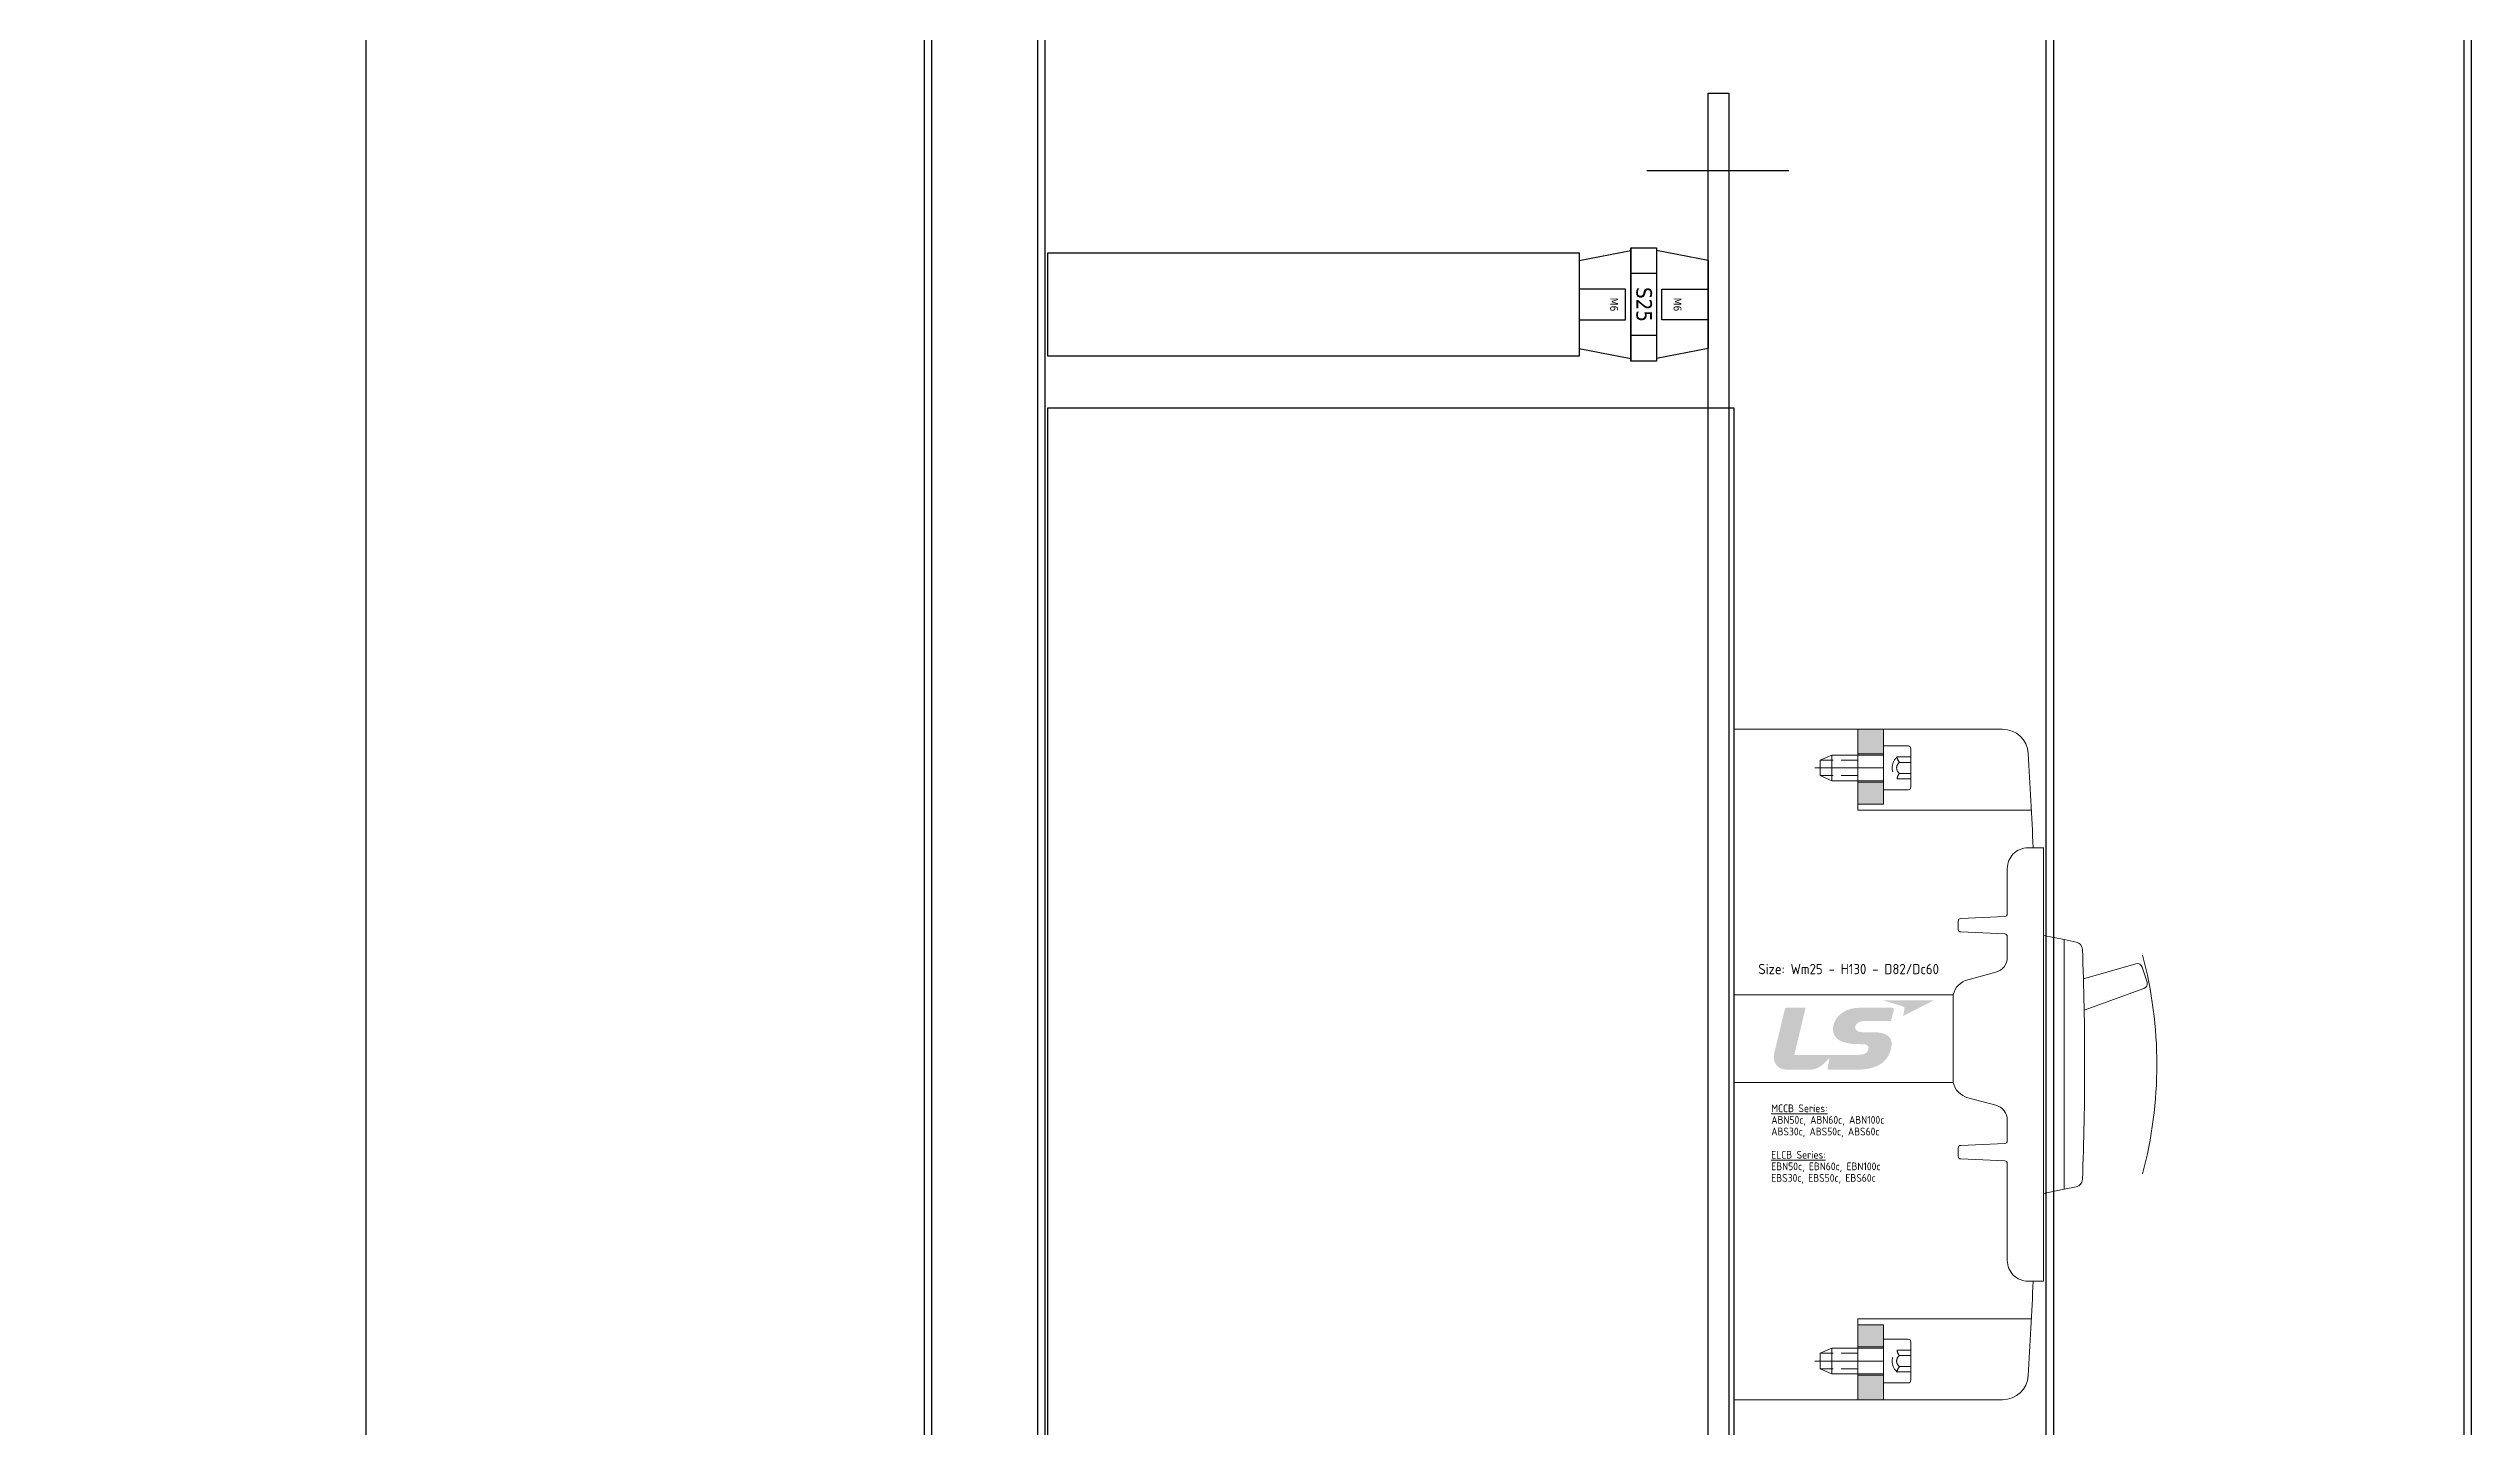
# Model space of a CAD drawing. Header units: inches. Extents: x 21 to 136330, y 8 to 58290.
# Drawn here: x 31707.9 to 32177.6, y 43923.3 to 44190.5 of the extents above; entities that cross this region are included whole.
import ezdxf
from ezdxf.enums import TextEntityAlignment as Align

# ---------------------------------------------------------------- set-up
doc = ezdxf.new("R2010")
doc.units = ezdxf.units.IN
doc.header["$MEASUREMENT"] = 0
for name, pattern in [('CENTER', [50.8, 31.75, -6.35, 6.35, -6.35]), ('HIDDEN', [9.525, 6.35, -3.175]), ('HIDDEN2', [4.7625, 3.175, -1.5875])]:
    doc.linetypes.add(name, pattern=pattern)
doc.layers.add('@.0.DM. NÉT CHÍNH', color=7, linetype='Continuous')
doc.layers.add('@.DM. KÍCH THƯỚC', color=8, linetype='Continuous', transparency=0.2)
doc.layers.add('@.DM. KÍCH THƯỚC @ 1', color=8, linetype='Continuous', transparency=0.2)
doc.layers.add('hw_Auxiliary', color=2, linetype='Continuous', lineweight=13)
doc.layers.add('hw_Center', color=4, linetype='CENTER', lineweight=9)
doc.styles.add('roman', font='roman.shx', dxfattribs={"width": 0.8})
doc.styles.get("Standard").update_dxf_attribs({"font": 'arial.ttf'})
doc.styles.add('WD_IEC', font='isocp2.shx')
doc.dimstyles.new('Kích thước Duy Mạnh', dxfattribs={"dimtxt": 30, "dimasz": 25, "dimexe": 1.25, "dimexo": 20, "dimtad": 1, "dimdec": 1, "dimtxsty": 'roman', "dimcen": 2.5, "dimclrd": 8, "dimclre": 8, "dimclrt": 2, "dimadec": 0, "dimazin": 0, "dimtfac": 1, "dimtdec": 1, "dimtix": 1, "dimtmove": 0, "dimatfit": 3, "dimfxl": 1, "dimtfillclr": 1, "dimarcsym": 0})

# ---------------------------------------------------------------- blocks, each defined once
blk = doc.blocks.new('*D758')
at = {"layer": '@.DM. KÍCH THƯỚC', "color": 8, "lineweight": -2, "transparency": 16777216}
for p, q in [((31859.1, 44505.62), (31768.13, 44505.62)), ((31859.1, 43755.62), (31768.13, 43755.62))]:
    blk.add_line(p, q, dxfattribs=at)
at = {"layer": '@.DM. KÍCH THƯỚC', "lineweight": -2, "transparency": 16777216}
blk.add_line((31769.38, 44480.62), (31769.38, 43780.62), dxfattribs=at)
at = {"layer": '@.DM. KÍCH THƯỚC', "transparency": 16777216}
for points in [[(31765.22, 44480.62), (31773.55, 44480.62), (31769.38, 44505.62)], [(31765.22, 43780.62), (31773.55, 43780.62), (31769.38, 43755.62)]]:
    blk.add_solid(points, dxfattribs=at)
at = {"layer": 'Defpoints', "color": 0, "transparency": 16777216}
for p in [(31879.1, 44505.62), (31769.38, 43755.62), (31879.1, 43755.62)]:
    blk.add_point(p, dxfattribs=at)
at = {"layer": '@.DM. KÍCH THƯỚC', "color": 2, "transparency": 16777216, "insert": (31708.76, 44268.91), "char_height": 60, "attachment_point": 1, "rotation": 90, "style": 'roman'}
blk.add_mtext('750', dxfattribs=at)
blk = doc.blocks.new('*U1676')
at = {"linetype": 'HIDDEN2'}
for p, q in [((-5.31, 2.12), (-2.66, 2.12)), ((-5.31, 1.06), (-3.11, 1.06)), ((5, 1.5), (12.29, 1.5)), ((-5.31, -1.06), (-3.11, -1.06)), ((-5.31, -2.12), (-2.66, -2.12)), ((5, -1.5), (12.29, -1.5))]:
    blk.add_line(p, q, dxfattribs=at)
for p, q in [((0, 4.25), (0, -4.25)), ((10, 2.5), (0, 2.5)), ((5, 2.5), (5, -2.5)), ((12.29, 1.5), (10, 2.5)), ((10, 2.5), (10, -2.5)), ((12.29, -1.5), (12.29, 1.5)), ((0, -2.5), (10, -2.5)), ((10, -2.5), (12.29, -1.5))]:
    blk.add_line(p, q)
blk.add_lwpolyline([(0, 4.25), (-4.78, 4.25, 0.414214), (-5.31, 3.72), (-5.31, -3.72, 0.414214), (-4.78, -4.25), (0, -4.25)], format="xyb")
for centre, radius, start, end in [((-4.42, 2.25), 1.77, 317.7354, 355.8315), ((-3.83, 0), 1.28, 304.1139, 55.8861), ((-4.56, 0), 2.86, 311.9186, 48.0814), ((-4.18, -2.15), 1.52, 0.8932, 45.5398)]:
    blk.add_arc(centre, radius, start, end, dxfattribs=at)
at = {"layer": 'hw_Center', "ltscale": 2}
blk.add_line((0, 0), (13.29, 0), dxfattribs=at)
blk = doc.blocks.new('*U220')
h = blk.add_hatch(color=152)
edge = h.paths.add_edge_path()
edge.add_spline(control_points=[(8.564, 2.4685), (8.9563, 2.4685), (9.1808, 2.3695), (9.1808, 2.1071), (9.1808, 1.9364), (9.0647, 1.7112), (8.9598, 1.6289), (8.7187, 1.4434), (8.5071, 1.4239), (7.3804, 1.4239), (7.3804, 1.4239), (1.9845, 1.4239), (1.9845, 1.4239), (1.9845, 1.4239), (3.0765, 6), (3.0765, 6), (3.0765, 6), (1.2699, 6), (1.2699, 6), (1.1455, 6), (1.099, 5.9656), (1.0613, 5.8181), (1.0613, 5.8181), (0.0442, 1.6058), (0.0442, 1.6058), (-0.1471, 0.7691), (0.2857, 0), (1.2486, 0), (2.2111, 0), (2.7619, 0), (3.5799, 0), (4.1541, 0), (4.8861, 0.4936), (5.2879, 1.0618), (5.3385, 1.1329), (5.4271, 1.146), (5.3916, 0.9943), (5.3208, 0.6944), (5.236, 0.3324), (5.2144, 0.2429), (5.1738, 0.067), (5.266, 0), (5.3495, 0), (5.3495, 0), (7.4326, 0), (8.0953, 0), (10.4251, 0), (11.3139, 1.1151), (11.4147, 2.4436), (11.4656, 3.1179), (10.9845, 3.6322), (9.6483, 3.6322), (9.6483, 3.6322), (8.9865, 3.6322), (8.6221, 3.6322), (8.2547, 3.6322), (7.8802, 3.7638), (7.8802, 4.0914), (7.8802, 4.4268), (8.308, 4.7296), (8.8585, 4.7296), (8.8585, 4.7296), (11.3596, 4.7296), (11.3596, 4.7296), (11.3596, 4.7296), (11.5587, 5.5206), (11.6019, 5.7037), (11.6558, 5.9342), (11.5877, 6), (11.4182, 6), (11.4182, 6), (8.3288, 6), (8.3288, 6), (6.5328, 6), (5.7269, 4.8013), (5.7269, 3.9445), (5.7269, 3.0871), (6.4178, 2.4697), (8.1984, 2.4697), (8.1984, 2.4697), (8.564, 2.4685), (8.564, 2.4685)], knot_values=[0, 0, 0, 0, 1, 1, 1, 2, 2, 2, 3, 3, 3, 4, 4, 4, 5, 5, 5, 6, 6, 6, 7, 7, 7, 8, 8, 8, 9, 9, 9, 10, 10, 10, 11, 11, 11, 12, 12, 12, 13, 13, 13, 14, 14, 14, 15, 15, 15, 16, 16, 16, 17, 17, 17, 18, 18, 18, 19, 19, 19, 20, 20, 20, 21, 21, 21, 22, 22, 22, 23, 23, 23, 24, 24, 24, 25, 25, 25, 26, 26, 26, 27, 27, 27, 27], degree=3, periodic=0)
h = blk.add_hatch(color=10)
edge = h.paths.add_edge_path()
edge.add_spline(control_points=[(10.5597, 6.7227), (10.5597, 6.7227), (15.5292, 6.7227), (15.5292, 6.7227), (15.5292, 6.7227), (12.5227, 5.194), (12.5227, 5.194), (12.5227, 5.194), (12.6282, 5.6846), (12.6608, 5.831), (12.6957, 5.9856), (12.6412, 6.0887), (12.451, 6.1474), (12.2549, 6.2072), (10.5597, 6.7227), (10.5597, 6.7227)], knot_values=[0, 0, 0, 0, 1, 1, 1, 2, 2, 2, 3, 3, 3, 4, 4, 4, 5, 5, 5, 5], degree=3, periodic=0)
at = {"layer": 'Defpoints', "color": 2, "linetype": 'ByBlock', "lineweight": 9}
blk.add_line((5.7544, 3), (5.7544, 3), dxfattribs=at)
blk = doc.blocks.new('*U37')
at = {"linetype": 'ByBlock', "lineweight": 9}
h = blk.add_hatch(color=10, dxfattribs=at)
h.paths.add_polyline_path([(29, 50.5), (29, 54.75), (24, 54.75), (24, 50.5)])
h.paths.add_polyline_path([(29, 65), (24, 65), (24, 60.25), (29, 60.25)])
h = blk.add_hatch(color=10, dxfattribs=at)
h.paths.add_polyline_path([(24, -50.5), (24, -54.75), (29, -54.75), (29, -50.5)])
h.paths.add_polyline_path([(29, -60.25), (24, -60.25), (24, -65), (29, -65)])
at = {"color": 112, "linetype": 'ByBlock', "lineweight": 9}
blk.add_line((60, 25), (60, -25), dxfattribs=at)
at = {"color": 150, "linetype": 'ByBlock', "lineweight": 9}
blk.add_line((64, 24.2), (64, -24.2), dxfattribs=at)
at = {"linetype": 'ByBlock', "lineweight": 18, "ltscale": 15}
blk.add_lwpolyline([(58.01, -42, -0.004581), (57.07, -60.3, -0.396649), (52.08, -65), (0, -65), (0, 65), (52.08, 65, -0.396649), (57.07, 60.3, -0.004581), (58.01, 42)], format="xyb", dxfattribs=at)
at = {"color": 10, "linetype": 'ByBlock', "lineweight": 9}
for points in [[(24, 65), (24, 49.3), (57.67, 49.3)], [(24, -65), (24, -49.3), (57.67, -49.3)]]:
    blk.add_lwpolyline(points, dxfattribs=at)
for points in [[(29, 65), (24, 65), (24, 50.5), (29, 50.5)], [(29, 60.25), (24, 60.25), (24, 54.75), (29, 54.75)], [(29, -65), (24, -65), (24, -50.5), (29, -50.5)], [(29, -60.25), (24, -60.25), (24, -54.75), (29, -54.75)]]:
    blk.add_lwpolyline(points, close=True, dxfattribs=at)
at = {"color": 0, "linetype": 'ByBlock', "lineweight": 18}
blk.add_lwpolyline([(53, 24.82, 0.401491), (52.52, 25.32), (43.98, 25.69, -0.401491), (43.5, 26.19), (43.5, 27.81, -0.401491), (43.98, 28.31), (52.52, 28.68, 0.401491), (53, 29.18), (53, 38, -0.414214), (57, 42), (60, 42), (60, 25), (64, 24.2), (66.38, 23.73, -0.347339), (67.58, 22.32, -0.009301), (68, 0, -0.009301), (67.58, -22.32, -0.347339), (66.38, -23.73), (64, -24.2), (60, -25), (60, -42), (57, -42, -0.414214), (53, -38), (53, -19.18, 0.401491), (52.52, -18.68), (43.98, -18.31, -0.401491), (43.5, -17.81), (43.5, -16.19, -0.401491), (43.98, -15.69), (52.52, -15.32, 0.401491), (53, -14.82), (53, -10.79, 0.339454), (50.78, -7.89), (45.36, -6.44, -0.275977), (42.51, -3.5), (42.51, 5), (42.51, 13.5, -0.275977), (45.36, 16.44), (50.78, 17.89, 0.339454), (53, 20.79)], format="xyb", close=True, dxfattribs=at)
blk.add_lwpolyline([(67.77, 16.62), (77.92, 19.53, -0.404213), (79.15, 18.88, 0.00016), (79.15, 18.88), (80.1, 15.96, -0.404341), (79.49, 14.71, 0.000271), (79.49, 14.71), (67.91, 10.5)], format="xyb", dxfattribs=at)
at = {"linetype": 'ByBlock', "lineweight": 18, "ltscale": 15}
blk.add_lwpolyline([(42.51, -3.5), (0, -3.5), (0, 13.5), (42.51, 13.5)], close=True, dxfattribs=at)
at = {"layer": 'Defpoints', "color": 8, "linetype": 'HIDDEN', "lineweight": 9, "ltscale": 10}
blk.add_arc((0, 0), 82, 345, 15, dxfattribs=at)
at = {"color": 0, "linetype": 'ByBlock', "lineweight": 9, "xscale": 2, "yscale": 2, "zscale": 2}
blk.add_blockref('*U220', (7.74, -1), dxfattribs=at)
at = {"layer": 'hw_Auxiliary', "color": 0, "linetype": 'ByBlock', "lineweight": 9, "rotation": 180}
blk.add_blockref('*U1676', (29, 57.5), dxfattribs=at)
at = {"layer": 'hw_Auxiliary', "color": 0, "linetype": 'ByBlock', "lineweight": 9, "xscale": -1}
blk.add_blockref('*U1676', (29, -57.5), dxfattribs=at)
at = {"color": 8, "linetype": 'ByBlock', "lineweight": 9, "style": 'WD_IEC'}
blk.add_text('Size: Wm25 - H130 - D82/Dc60', height=2, dxfattribs=at).set_placement((22.25, 18.5), align=Align.MIDDLE_CENTER)
at = {"layer": 'Defpoints', "color": 8, "linetype": 'ByBlock', "lineweight": 9, "style": 'WD_IEC'}
for s, p in [('%%UMCCB Series:', (7.25, -8.5)), ('ABN50c, ABN60c, ABN100c', (7.25, -10.75)), ('ABS30c, ABS50c, ABS60c', (7.25, -13)), ('%%UELCB Series:', (7.25, -17.5)), ('EBN50c, EBN60c, EBN100c', (7.25, -19.75)), ('EBS30c, EBS50c, EBS60c', (7.25, -22))]:
    blk.add_text(s, height=1.5, dxfattribs=at).set_placement(p, align=Align.MIDDLE_LEFT)
blk = doc.blocks.new('*U42')
at = {"color": 1}
for p, q in [((-25, 18.03), (-15, 20.03)), ((-15, 20.53), (-15, -1.47)), ((-15, 20.53), (-10, 20.53)), ((-15, -1.47), (-15, 20.53)), ((-15, 20.03), (-15, -0.97)), ((-10, 20.53), (-10, -1.47)), ((0, 18.03), (-10, 20.03)), ((-25, 18.03), (-25, 1.03)), ((-10, 15.53), (-15, 15.53)), ((0, 18.03), (0, 1.03)), ((-25, 1.03), (-15, -0.97)), ((-10, 3.53), (-15, 3.53)), ((0, 1.03), (-10, -0.97)), ((-10, -1.47), (-15, -1.47))]:
    blk.add_line(p, q, dxfattribs=at)
for points in [[(-25, 12.53), (-25, 6.53), (-16, 6.53), (-16, 12.53)], [(0, 12.53), (0, 6.53), (-9, 6.53), (-9, 12.53)]]:
    blk.add_lwpolyline(points, close=True, dxfattribs=at)
at = {"color": 1, "width": 30.0978, "attachment_point": 5, "rotation": 270}
for s, insert, char_height in [('{\\fTahoma|b0|i0|c0|p34;M6}', (-18.24, 9.53), 1.5), ('{\\fTahoma|b0|i0|c0|p34;S25}', (-12.42, 9.53), 3), ('{\\fTahoma|b0|i0|c0|p34;M6}', (-5.95, 9.53), 1.5)]:
    blk.add_mtext(s, dxfattribs=dict(at, insert=insert, char_height=char_height))

msp = doc.modelspace()

# ---------------------------------------------------------------- linework, layer by layer
at = {"layer": '@.0.DM. NÉT CHÍNH', "color": 1}
msp.add_line((32017.7414, 44166.8811), (32045.2724, 44166.8811), dxfattribs=at)
at = {"layer": '@.0.DM. NÉT CHÍNH'}
for points in [[(31879.0978, 43670.6229), (31879.0978, 44619.1229), (31877.5978, 44619.1229), (31877.5978, 43670.6229)], [(32176.0978, 44589.1229), (32176.0978, 43672.1229), (32155.5978, 43672.1229), (32155.5978, 43683.6229), (32154.0978, 43683.6229), (32154.0978, 43670.6229), (32177.5978, 43670.6229), (32177.5978, 44590.6229), (32154.0978, 44590.6229), (32154.0978, 44577.6229), (32155.5978, 44577.6229), (32155.5978, 44589.1229)], [(32095.0978, 44524.1229), (32095.0978, 43737.1229), (32078.0978, 43737.1229), (32078.0978, 43750.6229), (32076.5978, 43750.6229), (32076.5978, 43735.6229), (32096.5978, 43735.6229), (32096.5978, 44525.6229), (32076.5978, 44525.6229), (32076.5978, 44510.6229), (32078.0978, 44510.6229), (32078.0978, 44524.1229)], [(31879.0978, 44505.6229), (31879.0978, 44504.1229), (31899.5978, 44504.1229), (31899.5978, 43757.1229), (31879.0978, 43757.1229), (31879.0978, 43755.6229), (31901.0978, 43755.6229), (31901.0978, 44505.6229)]]:
    msp.add_lwpolyline(points, close=True, dxfattribs=at)
at = {"layer": '@.0.DM. NÉT CHÍNH', "color": 1}
msp.add_lwpolyline([(32029.5978, 44181.8811), (32033.5978, 44181.8811), (32033.5978, 43760.8811), (32029.5978, 43760.8811)], close=True, dxfattribs=at)
at = {"layer": '@.0.DM. NÉT CHÍNH', "color": 4}
for points in [[(32004.5978, 44130.8811), (31901.5978, 44130.8811), (31901.5978, 44150.8811), (32004.5978, 44150.8811)], [(31901.5978, 44120.8811), (32034.5978, 44120.8811), (32034.5978, 43791.8811), (31901.5978, 43791.8811)]]:
    msp.add_lwpolyline(points, close=True, dxfattribs=at)

# ---------------------------------------------------------------- block references
msp.add_blockref('*U42', (32029.5978, 44131.3548))
at = {"color": 0, "linetype": 'ByBlock', "lineweight": 9}
msp.add_blockref('*U37', (32034.5978, 43993.537), dxfattribs=at)

# ---------------------------------------------------------------- dimensions: what is measured, and where the dimension line sits
at = {"layer": '@.DM. KÍCH THƯỚC @ 1', "color": 0}
dim = msp.add_linear_dim(base=(31769.3836, 43755.6229), p1=(31879.0978, 44505.6229), p2=(31879.0978, 43755.6229), angle=90, dimstyle='Kích thước Duy Mạnh', override={"dimscale": 1, "dimtxt": 60, "dimdec": 0, "dimclrd": 256, "dimtdec": 0, "dimtix": 1, "dimtofl": 0, "dimtmove": 0, "dimatfit": 1}, dxfattribs=at)
dim.commit()
dim.dimension.update_dxf_attribs({"geometry": '*D758', "text_midpoint": (31769.3836, 44330.6229), "dimtype": 128})

doc.saveas('drawing.dxf')
